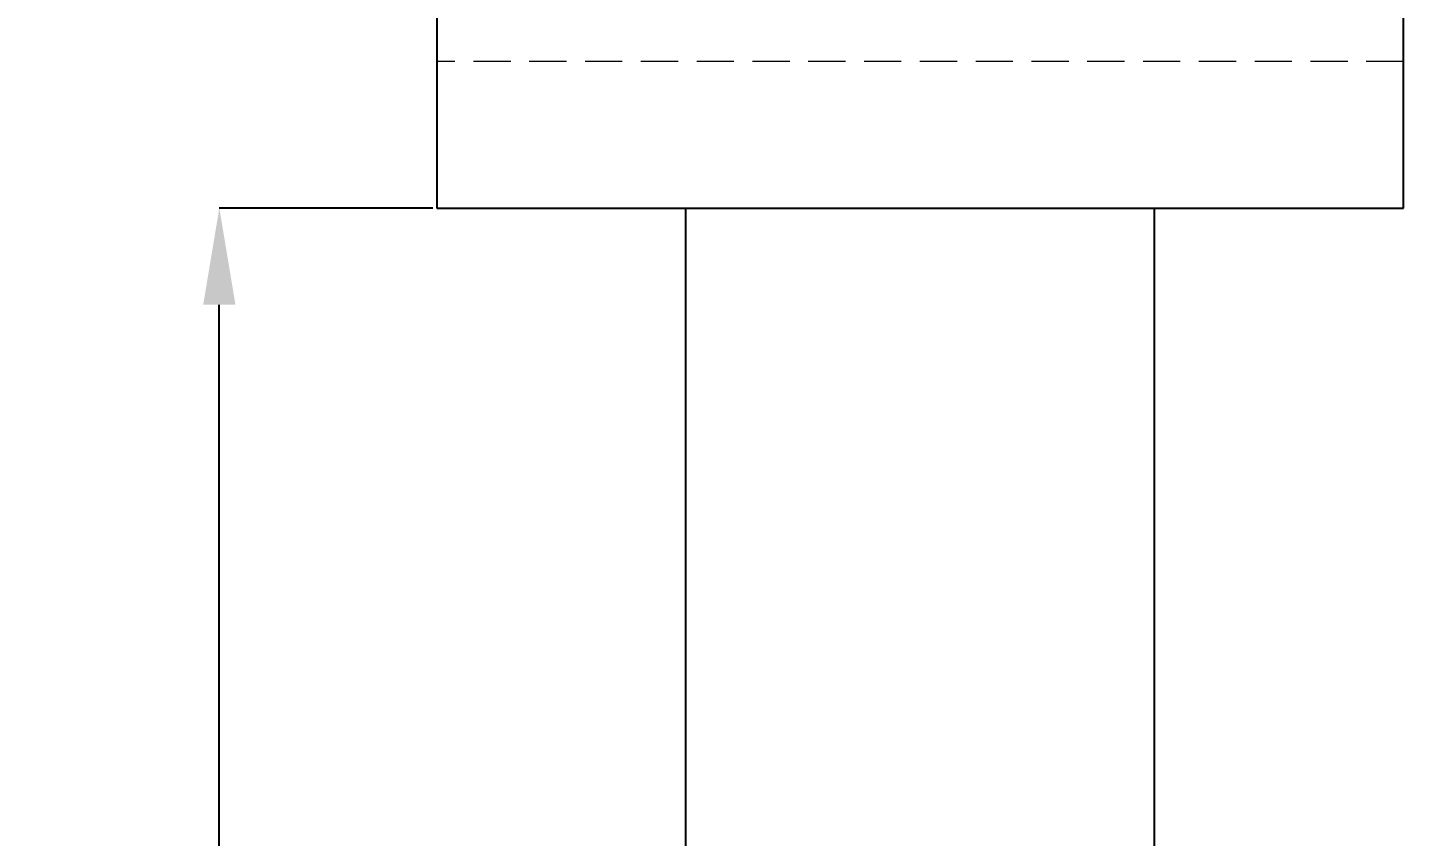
# Model space of a CAD drawing. Header units: millimetres. Extents: x 721 to 1262, y 393 to 775.
# Drawn here: x 773.99 to 820.97, y 664.88 to 692.48 of the extents above; entities that cross this region are included whole.
import ezdxf

# ---------------------------------------------------------------- set-up
doc = ezdxf.new("R2010")
doc.units = ezdxf.units.MM
doc.linetypes.add('HIDDEN', pattern=[1.905, 1.27, -0.635])
doc.styles.add('SLDTEXTSTYLE0', font='TXT', dxfattribs={"width": 0.75})
doc.dimstyles.new('SLDDIMSTYLE30', dxfattribs={"dimscale": 2.2, "dimtxt": 2.116667, "dimasz": 1.5, "dimexe": 0, "dimexo": 0.0625, "dimgap": 0.529167, "dimtad": 1, "dimdec": 0, "dimrnd": 1e-09, "dimzin": 12, "dimdsep": 46, "dimtxsty": 'SLDTEXTSTYLE0', "dimcen": 0.09, "dimadec": 0, "dimazin": 3, "dimtfac": 1, "dimtdec": 0, "dimtofl": 0, "dimtmove": 0, "dimatfit": 3, "dimfxl": 1, "dimfrac": 2, "dimtolj": 1, "dimtzin": 12, "dimarcsym": 0})

# ---------------------------------------------------------------- blocks, each defined once
blk = doc.blocks.new('*D9')
at = {"color": 0, "lineweight": -2, "transparency": 16777216}
for p, q in [((787.829, 686.324), (780.539, 686.324)), ((780.539, 624.624), (780.539, 683.024)), ((796.329, 621.324), (780.539, 621.324))]:
    blk.add_line(p, q, dxfattribs=at)
at = {"color": 0, "transparency": 16777216}
for points in [[(779.989, 683.024), (781.089, 683.024), (780.539, 686.324)], [(779.989, 624.624), (781.089, 624.624), (780.539, 621.324)]]:
    blk.add_solid(points, dxfattribs=at)
at = {"layer": 'Defpoints', "color": 0, "transparency": 16777216}
for p in [(780.539, 686.324), (787.966, 686.324), (796.466, 621.324)]:
    blk.add_point(p, dxfattribs=at)
at = {"color": 0, "transparency": 16777216, "insert": (777.046, 653.824), "char_height": 4.6567, "attachment_point": 5, "rotation": 90, "style": 'SLDTEXTSTYLE0'}
blk.add_mtext('\\A1;93', dxfattribs=at)

msp = doc.modelspace()

# ---------------------------------------------------------------- linework, layer by layer
at = {"color": 7, "linetype": 'Continuous', "lineweight": 25}
for p, q in [((787.966, 693.324), (787.966, 686.324)), ((820.966, 686.324), (820.966, 693.324)), ((787.966, 686.324), (804.466, 686.324)), ((796.466, 621.324), (796.466, 686.324)), ((804.466, 686.324), (820.966, 686.324)), ((812.466, 621.324), (812.466, 686.324))]:
    msp.add_line(p, q, dxfattribs=at)
at = {"color": 7, "linetype": 'HIDDEN', "lineweight": 18}
msp.add_line((820.966, 691.324), (787.966, 691.324), dxfattribs=at)

# ---------------------------------------------------------------- dimensions: what is measured, and where the dimension line sits
dim = msp.add_linear_dim(base=(780.539, 686.324), p1=(796.466, 621.324), p2=(787.966, 686.324), angle=90, text='93', dimstyle='SLDDIMSTYLE30')
dim.commit()
dim.dimension.update_dxf_attribs({"geometry": '*D9', "text_midpoint": (780.539, 653.824), "dimtype": 160})

doc.saveas('drawing.dxf')
